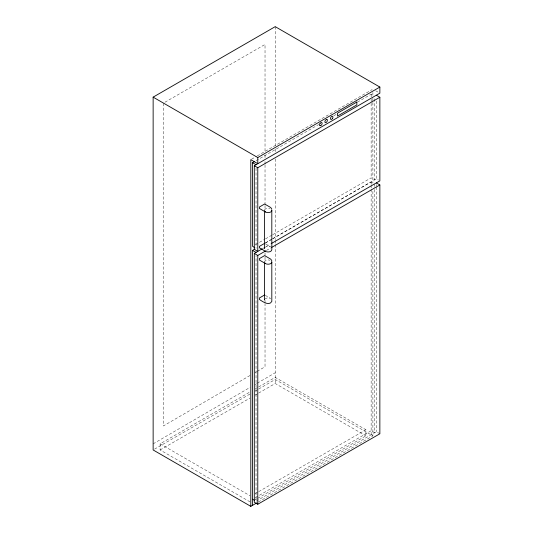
<?xml version="1.0" encoding="UTF-8"?>
<svg xmlns="http://www.w3.org/2000/svg" width="533" height="533" viewBox="0 0 533 533"><rect width="100%" height="100%" fill="white"/><g stroke="black" fill="none" stroke-linecap="round" stroke-linejoin="round"><path stroke-width="0.4" stroke-dasharray="2.67 2" d="M264.908 247.332L267.153 246.339L269.958 246.552M264.908 298.933L267.153 297.934L269.958 298.147M249.99 375.518L163.331 425.987L163.331 103.169L265.028 44.452L265.028 151.612M255.001 372.6L256.433 371.767M257.146 371.348L265.028 366.764L265.028 303.63M153.138 443.842L250.084 387.384M255.114 384.46L256.546 383.62M257.266 383.2L275.221 372.747M251.523 159.227L256.546 156.322M257.266 155.909L372.167 89.571M256.14 160.64L318.674 124.535M333.765 115.821L336.643 114.162M357.483 102.123L371.141 94.241L373.233 95.447M255.42 244.674L264.768 239.277M265.487 238.864L271.957 235.126M272.676 234.713L371.141 177.862L374.632 179.874L374.632 97.086M265.381 242.948L271.85 239.217M272.57 238.797L376.378 178.868L378.47 180.074M265.487 242.941L271.957 239.204M272.676 238.791L371.141 181.94L373.233 183.145M262.502 248.691L270.704 243.901M266.4 250.47L270.704 247.978M250.084 501.906L160.113 449.965L160.113 443.842L250.044 391.928M255.074 389.017L257.952 387.358M258.672 386.938L275.221 377.391L365.911 429.745L365.911 435.867L257.279 498.582M154.57 449.132L250.084 393.987M255.114 391.089L257.985 389.43M258.705 389.017L275.221 379.476L372.887 435.867L372.887 190.594M160.113 449.965L250.044 398.044M255.074 395.133L257.952 393.474M258.672 393.061L275.221 383.507L365.911 435.867M255.12 493.711L257.999 492.052M258.718 491.633L365.911 429.745M255.42 497.562L371.141 430.757L374.632 432.769L374.632 187.283M255.12 499.827L256.56 499.001M379.862 433.775L376.378 431.763L256.033 501.24L256.033 255.753M258.298 502.026L372.887 435.867M375.678 90.77L379.163 92.782M265.301 243.761L270.724 246.892M265.301 295.355L270.724 298.487M160.113 443.842L250.084 495.79M376.378 101.043L376.378 178.868M376.378 184.611L376.378 186.277M376.378 187.11L376.378 431.763M374.632 183.952L374.632 186.45M372.887 92.482L372.887 97.472M372.887 98.299L372.887 101.63M372.887 102.456L372.887 183.105M371.141 94.241L371.141 98.378M371.141 99.211L371.141 102.523M371.141 103.349L371.141 177.862M371.141 181.94L371.141 184.438M371.141 185.271L371.141 188.595M371.141 189.428L371.141 436.873M275.221 26.65L275.221 145.622M275.221 148.947L275.221 152.278M275.221 158.934L275.221 239.63M275.221 240.463L275.221 243.794M275.221 244.627L275.221 383.507M265.028 154.936L265.028 158.261M265.028 161.579L265.028 164.071M265.028 164.904L265.028 204.779M265.028 205.611L265.028 209.762M265.028 252.955L265.028 256.28M265.028 257.113L265.028 262.096M265.028 300.306L265.028 302.797M256.033 168.035L256.033 248.345M264.408 262.063A3.698 2.139 0 0 1 269.958 260.217M264.535 209.915A3.698 2.139 0 0 1 269.958 208.616"/><path stroke-width="0.8" d="M264.535 247.845L264.408 248.398L264.408 210.468M264.535 299.446L264.408 299.999L264.408 262.889M256.859 502.852L250.803 506.35L153.138 449.965L153.138 97.133L275.221 26.65L379.862 87.066L379.862 93.182L254.294 165.73L254.294 249.351L257.779 251.363L257.779 167.748L379.862 97.259L379.862 180.88L271.424 243.488M153.138 97.133L257.779 157.548L379.862 87.066M254.641 247.539L252.549 246.333L252.549 162.712L254.701 161.466M264.621 243.368L259.391 246.386L259.391 247.812L265.494 251.336M252.549 505.344L252.549 250.41L254.701 249.164M376.378 182.946L379.862 184.958L379.862 433.775L257.779 504.258L254.294 502.246L254.294 253.428L262.089 248.878M254.294 253.428L257.779 255.447L265.681 250.883M271.424 247.565L379.862 184.958M264.621 294.962L259.391 297.987L259.391 299.413C262.103 301.345 269.285 306.415 271.81 301.425L271.81 262.063M266.26 251.676C268.126 252.229 271.25 252.102 271.81 249.83L271.81 210.468M376.378 95.247L379.862 97.259M252.549 162.712L256.033 164.724M254.294 165.73L257.779 167.748M265.494 211.974L259.391 208.45L259.391 207.024L264.621 204.006L270.724 207.53L271.81 209.036M252.549 250.41L256.033 252.422M265.494 263.575L259.391 260.051L259.391 258.625L264.621 255.6L270.724 259.125L271.81 260.637M252.549 499.228L254.641 500.434M257.779 157.548L257.779 163.664L250.803 159.64L250.803 506.35M257.779 255.447L257.779 504.258M320.02 123.583A1.712 0.993 -60 0 1 321.752 122.59A1.759 1.019 -60 0 1 321.752 124.609A1.712 0.993 -60 0 1 320.02 125.601M319.973 125.635A1.759 1.019 -60 0 1 319.973 123.616M271.683 261.51A3.698 2.139 0 0 1 269.525 264.042A3.698 2.139 0 0 1 264.908 263.135M271.683 209.915A3.698 2.139 0 0 1 269.525 212.44A3.698 2.139 0 0 1 264.908 211.534M356.83 102.05L337.469 113.223L337.469 116.081L356.83 104.901L356.83 102.05M332.565 118.366A1.759 1.019 -60 0 0 332.565 116.347A1.712 0.993 -60 0 0 330.833 117.34A1.759 1.019 -60 0 0 330.84 119.359A1.712 0.993 -60 0 0 332.565 118.366M326.982 119.565A1.712 0.993 -60 0 0 325.257 120.565A1.759 1.019 -60 0 0 325.257 122.583A1.712 0.993 -60 0 0 326.982 121.584A1.759 1.019 -60 0 0 326.982 119.565"/></g></svg>
